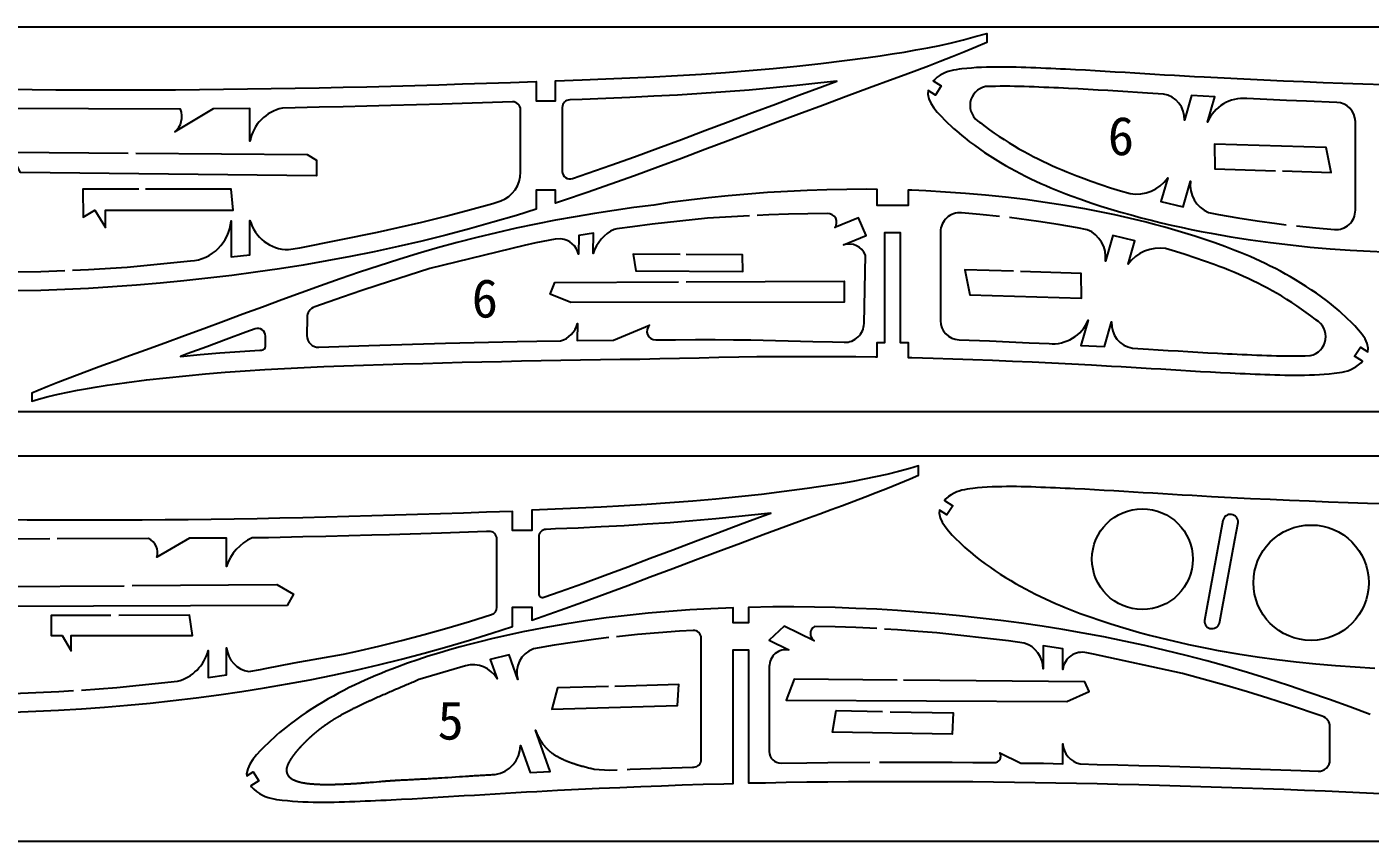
# Model space of a CAD drawing. Header units: millimetres. Extents: x 100 to 1723, y 75 to 1130.
# Drawn here: x 278.3 to 627, y 555.8 to 767.3 of the extents above; entities that cross this region are included whole.
import ezdxf

# ---------------------------------------------------------------- set-up
doc = ezdxf.new("R2010")
doc.units = ezdxf.units.MM
doc.layers.add('2mm轻木', color=3, linetype='Continuous')
doc.styles.add('样式_4', font='txt', dxfattribs={"height": 10})

msp = doc.modelspace()

# ---------------------------------------------------------------- linework, layer by layer
for points in [[(1101.18, 667.29), (101.18, 667.29), (101.18, 767.29), (1101.18, 767.29)], [(1100.7, 555.8), (1100.7, 655.8), (100.7, 655.8), (100.7, 555.8)]]:
    msp.add_lwpolyline(points, close=True)
at = {"layer": '2mm轻木', "lineweight": 25}
for points in [[(273.36, 751.1), (279.59, 751.03), (285.8, 750.97), (292.02, 750.93), (298.23, 750.91), (304.45, 750.91), (310.66, 750.92), (316.87, 750.96), (323.09, 751.01), (329.3, 751.07), (335.51, 751.15), (341.72, 751.24), (347.93, 751.34), (354.14, 751.47), (360.35, 751.6), (366.56, 751.75), (372.77, 751.91), (378.98, 752.08), (385.18, 752.26), (391.39, 752.46), (397.59, 752.66), (403.8, 752.86), (410.48, 753.09), (410.48, 748.09), (415.48, 748.09), (415.48, 753.27), (422.42, 753.52), (428.62, 753.76), (434.82, 754.02), (441.02, 754.32), (447.22, 754.66), (453.42, 755.04), (459.63, 755.47), (465.82, 755.95), (472.02, 756.5), (478.21, 757.11), (484.39, 757.78), (490.56, 758.52), (496.74, 759.34), (499.84, 759.78), (502.94, 760.24), (506.04, 760.74), (509.12, 761.28), (512.2, 761.86), (515.27, 762.49), (518.32, 763.17), (521.42, 763.94), (524.5, 764.76), (527.49, 765.6), (527.49, 763.21), (524.62, 761.99), (521.56, 760.71), (518.48, 759.47), (515.44, 758.27), (512.4, 757.09), (509.34, 755.94), (506.28, 754.8), (503.22, 753.68), (497.08, 751.43), (490.95, 749.17), (484.83, 746.9), (478.72, 744.62), (472.61, 742.32), (466.5, 740.02), (460.39, 737.72), (454.28, 735.42), (448.2, 733.14), (442.11, 730.87), (436.01, 728.63), (429.9, 726.44), (423.77, 724.29), (417.62, 722.21), (415.48, 721.51), (415.48, 724.9), (410.48, 724.9), (410.48, 719.9), (405.37, 718.32), (399.27, 716.52), (393.15, 714.81), (387, 713.19), (380.84, 711.66), (374.65, 710.22), (368.43, 708.87), (362.3, 707.64), (356.16, 706.49), (350, 705.42), (343.82, 704.45), (337.64, 703.55), (331.44, 702.73), (325.23, 701.98), (319.05, 701.31), (312.87, 700.72), (306.68, 700.19), (300.48, 699.74), (294.28, 699.37), (288.08, 699.07), (281.87, 698.85), (275.64, 698.71)], [(630.64, 752.27), (625.13, 752.43), (619.99, 752.6), (614.84, 752.78), (609.7, 752.98), (604.55, 753.19), (599.41, 753.42), (594.27, 753.66), (589.13, 753.92), (583.98, 754.2), (581.41, 754.34), (578.84, 754.48), (576.26, 754.63), (573.69, 754.78), (571.12, 754.93), (568.54, 755.09), (565.97, 755.24), (563.4, 755.4), (560.83, 755.56), (558.25, 755.71), (555.68, 755.87), (553.11, 756.01), (550.53, 756.15), (547.96, 756.28), (546.67, 756.34), (545.39, 756.4), (544.1, 756.46), (542.82, 756.51), (541.53, 756.57), (540.25, 756.62), (538.96, 756.67), (537.67, 756.71), (536.39, 756.76), (535.11, 756.8), (533.82, 756.83), (532.54, 756.85), (531.25, 756.86), (529.97, 756.86), (528.68, 756.84), (527.4, 756.81), (526.11, 756.76), (524.83, 756.69), (523.55, 756.6), (522.28, 756.49), (521.01, 756.36), (520.29, 756.28), (519.58, 756.17), (518.88, 756.05), (518.18, 755.89), (517.49, 755.69), (516.8, 755.44), (515.36, 754.71), (515.36, 754.71), (514.64, 754.21), (513.98, 753.65), (513.6, 753.25), (515.67, 751.95), (514.17, 749.56), (512.24, 750.77)], [(514.19, 749.58), (512.25, 750.8), (512.18, 749.81), (512.44, 748.63), (512.98, 747.46), (513.73, 746.29), (514.64, 745.16), (515.63, 744.07), (516.65, 743.04), (517.4, 742.29), (518.14, 741.59), (518.87, 740.92), (519.6, 740.27), (520.32, 739.64), (521.05, 739.03), (521.79, 738.43), (523.02, 737.47), (524.3, 736.52), (525.6, 735.59), (526.93, 734.68), (528.29, 733.79), (529.66, 732.92), (531.05, 732.08), (532.34, 731.32), (533.64, 730.59), (534.94, 729.88), (536.25, 729.18), (537.57, 728.51), (538.9, 727.86), (540.24, 727.23), (541.53, 726.64), (542.82, 726.07), (544.13, 725.52), (545.43, 724.98), (546.75, 724.45), (548.07, 723.93), (549.39, 723.43), (551.96, 722.5), (554.54, 721.61), (557.13, 720.76), (559.73, 719.95), (562.35, 719.17), (564.98, 718.43), (567.61, 717.72), (570.18, 717.06), (572.76, 716.43), (575.35, 715.82), (577.94, 715.24), (580.54, 714.69), (583.14, 714.17), (585.75, 713.67), (590.88, 712.77), (596.01, 711.97), (601.17, 711.26), (606.33, 710.64), (611.51, 710.11), (616.69, 709.66), (621.88, 709.29), (627.01, 709), (630.64, 708.83)], [(624.51, 684.09), (626.45, 682.87), (626.52, 683.87), (626.25, 685.04), (625.72, 686.22), (624.96, 687.38), (624.06, 688.52), (623.06, 689.61), (622.05, 690.64), (621.29, 691.38), (620.55, 692.09), (619.82, 692.76), (619.1, 693.41), (618.37, 694.04), (617.64, 694.65), (616.9, 695.25), (615.67, 696.21), (614.4, 697.16), (613.09, 698.09), (611.76, 699), (610.4, 699.89), (609.03, 700.76), (607.64, 701.6), (606.35, 702.36), (605.06, 703.09), (603.75, 703.8), (602.44, 704.49), (601.12, 705.17), (599.79, 705.82), (598.45, 706.45), (597.16, 707.04), (595.87, 707.61), (594.57, 708.16), (593.26, 708.7), (591.94, 709.23), (590.62, 709.74), (589.3, 710.25), (586.73, 711.18), (584.15, 712.07), (581.56, 712.92), (578.96, 713.73), (576.34, 714.51), (573.72, 715.25), (571.08, 715.96), (568.51, 716.62), (565.93, 717.25), (563.34, 717.86), (560.75, 718.44), (558.15, 718.99), (555.55, 719.51), (552.94, 720.01), (547.82, 720.91), (542.68, 721.71), (537.53, 722.42), (532.36, 723.04), (527.19, 723.57), (522, 724.02), (516.81, 724.39), (511.68, 724.68), (508.05, 724.84), (507.05, 724.87), (507.05, 720.87), (499.05, 720.87), (499.05, 725.05), (496.27, 725.09), (491.13, 725.05), (485.99, 724.94), (480.86, 724.77), (475.73, 724.53), (470.6, 724.23), (465.49, 723.87), (460.37, 723.44), (455.27, 722.91), (450.17, 722.31), (445.08, 721.65), (441.01, 720.98), (435.89, 720.33), (430.77, 719.61), (425.67, 718.83), (420.58, 717.98), (415.5, 717.06), (410.43, 716.06), (405.29, 714.97), (400.17, 713.81), (395.07, 712.57), (389.99, 711.26), (384.92, 709.87), (379.88, 708.42), (374.85, 706.89), (369.74, 705.26), (364.65, 703.57), (359.58, 701.82), (354.52, 700.03), (349.48, 698.21), (344.44, 696.36), (339.4, 694.5), (334.34, 692.63), (329.29, 690.75), (324.23, 688.88), (319.18, 687.01), (314.12, 685.15), (309.05, 683.3), (303.98, 681.46), (301.44, 680.55), (298.9, 679.64), (296.36, 678.72), (293.83, 677.79), (291.3, 676.85), (288.78, 675.9), (286.27, 674.92), (283.72, 673.9), (281.19, 672.86), (279.56, 672.16), (279.52, 670.06), (281.27, 670.58), (283.82, 671.24), (286.38, 671.86), (288.91, 672.41), (291.44, 672.92), (293.99, 673.38), (296.54, 673.81), (299.1, 674.21), (301.66, 674.58), (304.23, 674.93), (309.33, 675.58), (314.44, 676.16), (319.55, 676.69), (324.66, 677.17), (329.78, 677.59), (334.9, 677.97), (340.03, 678.3), (345.15, 678.58), (350.27, 678.83), (355.39, 679.05), (360.52, 679.25), (365.64, 679.42), (370.77, 679.58), (375.9, 679.73), (381.03, 679.88), (386.15, 680.02), (391.28, 680.16), (396.41, 680.29), (401.53, 680.41), (406.66, 680.53), (411.79, 680.64), (416.92, 680.73), (422.05, 680.82), (427.18, 680.89), (432.31, 680.95), (437.44, 681), (442.62, 681.14), (447.7, 681.2), (452.83, 681.34), (457.96, 681.48), (463.09, 681.6), (467.79, 681.63), (472.92, 681.66), (478.05, 681.69), (483.19, 681.69), (488.33, 681.68), (493.47, 681.65), (498.61, 681.61), (499.05, 681.6), (499.05, 685.35), (501.05, 685.35), (501.05, 713.87), (505.05, 713.87), (505.05, 685.35), (507.05, 685.35), (507.05, 681.43), (508.05, 681.41), (513.56, 681.25), (518.7, 681.08), (523.85, 680.9), (529, 680.7), (534.14, 680.49), (539.28, 680.26), (544.42, 680.02), (549.57, 679.76), (554.71, 679.48), (557.28, 679.34), (559.86, 679.2), (562.43, 679.05), (565, 678.9), (567.57, 678.75), (570.15, 678.59), (572.72, 678.44), (575.29, 678.28), (577.87, 678.12), (580.44, 677.97), (583.01, 677.81), (585.58, 677.67), (588.16, 677.53), (590.73, 677.4), (592.02, 677.34), (593.3, 677.28), (594.59, 677.22), (595.88, 677.16), (597.16, 677.11), (598.45, 677.06), (599.73, 677.01), (601.02, 676.96), (602.3, 676.92), (603.58, 676.88), (604.87, 676.85), (606.15, 676.83), (607.44, 676.82), (608.73, 676.82), (610.01, 676.84), (611.29, 676.87), (612.58, 676.92), (613.86, 676.99), (615.14, 677.08), (616.42, 677.19), (617.69, 677.32), (618.4, 677.4), (619.11, 677.51), (619.81, 677.63), (620.51, 677.79), (621.21, 677.99), (621.89, 678.24), (623.33, 678.97), (623.33, 678.97), (624.05, 679.47), (624.72, 680.03), (625.1, 680.42), (623.02, 681.73), (624.52, 684.12), (626.45, 682.9)], [(275.64, 703.64), (281.87, 703.78), (288.08, 704)], [(274.59, 589.3), (280.55, 589.52), (286.51, 589.8), (292.46, 590.16), (298.41, 590.59), (304.35, 591.09), (310.29, 591.66), (316.22, 592.31), (322.18, 593.02), (328.13, 593.81), (334.07, 594.67), (339.99, 595.61), (345.91, 596.63), (351.81, 597.73), (357.69, 598.92), (363.65, 600.22), (369.6, 601.6), (375.52, 603.07), (381.42, 604.63), (387.29, 606.27), (393.15, 607.99), (398.98, 609.8), (404.34, 611.54), (404.34, 616.54), (409.34, 616.54), (409.34, 613.22), (416.69, 615.78), (422.56, 617.89), (428.41, 620.04), (434.26, 622.21), (440.1, 624.41), (445.96, 626.62), (451.83, 628.83), (457.69, 631.03), (463.56, 633.23), (469.43, 635.43), (475.3, 637.61), (481.19, 639.78), (484.13, 640.85), (487.08, 641.93), (490.02, 643.01), (492.96, 644.11), (495.89, 645.21), (498.81, 646.34), (501.73, 647.49), (504.68, 648.69), (507.62, 649.91), (509.77, 650.84), (509.77, 653.24), (507.51, 652.57), (504.55, 651.78), (501.57, 651.05), (498.64, 650.39), (495.7, 649.78), (492.74, 649.23), (489.78, 648.71), (486.81, 648.24), (483.83, 647.79), (480.85, 647.37), (474.93, 646.58), (469, 645.87), (463.07, 645.22), (457.13, 644.64), (451.18, 644.12), (445.23, 643.65), (439.27, 643.24), (433.33, 642.87), (427.37, 642.55), (421.42, 642.27), (415.47, 642.01), (409.34, 641.77), (409.34, 636.44), (404.34, 636.44), (404.34, 641.44), (397.6, 641.2), (391.64, 641), (385.68, 640.8), (379.72, 640.61), (373.77, 640.43), (367.81, 640.25), (361.85, 640.08), (355.89, 639.93), (349.93, 639.79), (343.97, 639.66), (338.01, 639.54), (332.05, 639.44), (326.09, 639.35), (320.13, 639.28), (314.16, 639.22), (308.2, 639.17), (302.23, 639.14), (296.27, 639.12), (290.3, 639.12), (284.34, 639.14), (278.37, 639.18), (272.4, 639.23)], [(631.44, 643.38), (626.38, 643.52), (621.32, 643.68), (616.25, 643.86), (611.19, 644.06), (606.12, 644.27), (601.06, 644.49), (595.99, 644.73), (590.93, 644.99), (585.86, 645.26), (583.33, 645.4), (580.79, 645.54), (578.26, 645.68), (575.72, 645.83), (573.19, 645.98), (570.66, 646.14), (568.12, 646.29), (565.59, 646.44), (563.05, 646.6), (560.52, 646.75), (557.99, 646.9), (555.45, 647.04), (552.92, 647.18), (550.38, 647.31), (549.12, 647.37), (547.85, 647.43), (546.58, 647.49), (545.32, 647.54), (544.05, 647.59), (542.78, 647.64), (541.52, 647.69), (540.25, 647.74), (538.99, 647.78), (537.73, 647.82), (536.46, 647.85), (535.2, 647.87), (533.93, 647.88), (532.66, 647.88), (531.4, 647.86), (530.13, 647.83), (528.87, 647.78), (527.6, 647.71), (526.34, 647.63), (525.09, 647.52), (523.84, 647.39), (523.14, 647.3), (522.44, 647.2), (521.74, 647.08), (521.05, 646.92), (520.37, 646.73), (519.69, 646.48), (519.02, 646.18), (518.28, 645.76), (517.57, 645.27), (516.91, 644.72), (516.49, 644.28), (518.67, 642.9), (517.17, 640.52), (515.2, 641.76), (515.14, 640.94), (515.4, 639.78), (515.93, 638.62), (516.67, 637.48), (517.56, 636.36), (518.54, 635.28), (519.54, 634.27), (520.29, 633.54), (521.02, 632.84), (521.74, 632.18), (522.45, 631.54), (523.16, 630.92), (523.88, 630.32), (524.61, 629.73), (525.82, 628.78), (527.08, 627.85), (528.36, 626.93), (529.67, 626.03), (531.01, 625.16), (532.36, 624.3), (533.73, 623.47), (535, 622.73), (536.28, 622.01), (537.56, 621.3), (538.85, 620.62), (540.15, 619.96), (541.46, 619.32), (542.78, 618.7), (544.05, 618.12), (545.32, 617.56), (546.61, 617.01), (547.89, 616.48), (549.19, 615.96), (550.49, 615.45), (551.79, 614.96), (554.32, 614.04), (556.86, 613.16), (559.41, 612.33), (561.98, 611.53), (564.55, 610.76), (567.14, 610.03), (569.74, 609.33), (572.27, 608.68), (574.81, 608.06), (577.36, 607.46), (579.91, 606.89), (582.47, 606.35), (585.03, 605.83), (587.61, 605.34), (592.65, 604.46), (597.71, 603.67), (602.79, 602.97), (607.87, 602.36), (612.97, 601.84), (618.07, 601.39), (623.18, 601.03), (628.24, 600.74)], [(627.06, 588.7), (621.77, 590.64), (616.47, 592.55), (611.16, 594.41), (605.83, 596.21), (600.47, 597.95), (595.21, 599.58), (589.93, 601.14), (584.62, 602.62), (579.29, 604.02), (573.95, 605.35), (568.58, 606.6), (563.2, 607.77), (557.88, 608.84), (552.56, 609.84), (547.22, 610.76), (541.87, 611.61), (536.51, 612.39), (531.13, 613.1), (525.75, 613.74), (520.39, 614.32), (515.03, 614.84), (509.67, 615.29), (504.3, 615.68), (498.92, 616.01), (493.54, 616.26), (488.16, 616.46), (482.77, 616.58), (477.38, 616.64), (471.98, 616.62), (465.61, 616.52), (465.61, 612.52), (461.61, 612.52), (461.61, 616.4), (455.82, 616.15), (450.43, 615.84), (444.98, 615.45), (439.54, 614.98), (434.11, 614.42), (428.69, 613.77), (423.29, 613.02), (417.9, 612.18), (412.52, 611.24), (409.78, 610.72), (407.05, 610.17), (404.32, 609.59), (401.6, 608.98), (398.89, 608.35), (396.18, 607.68), (393.48, 606.99), (390.72, 606.25), (387.96, 605.47), (385.22, 604.65), (382.49, 603.8), (379.76, 602.91), (377.06, 601.98), (374.37, 601), (372.98, 600.47), (371.59, 599.93), (370.21, 599.38), (368.84, 598.81), (367.47, 598.23), (366.11, 597.63), (364.77, 597.01), (363.36, 596.35), (361.96, 595.66), (360.58, 594.96), (359.2, 594.24), (357.83, 593.49), (356.47, 592.72), (355.12, 591.93), (353.66, 591.04), (352.22, 590.13), (350.8, 589.2), (349.4, 588.24), (348.03, 587.26), (346.69, 586.27), (345.4, 585.26), (344.62, 584.63), (343.86, 583.99), (343.1, 583.33), (342.34, 582.65), (341.57, 581.94), (340.8, 581.2), (340, 580.43), (338.94, 579.34), (337.89, 578.2), (336.94, 577.01), (336.15, 575.79), (335.59, 574.55), (335.31, 573.32), (335.35, 572.77), (337.01, 573.81), (338.51, 571.43), (336.44, 570.12), (336.58, 569.94), (337.2, 569.29), (337.9, 568.7), (338.66, 568.18), (339.45, 567.74), (340.16, 567.41), (340.89, 567.15), (341.61, 566.94), (342.35, 566.77), (343.09, 566.64), (343.83, 566.53), (344.58, 566.44), (345.91, 566.31), (347.25, 566.19), (348.59, 566.1), (349.94, 566.03), (351.28, 565.97), (352.63, 565.94), (353.98, 565.92), (355.33, 565.92), (356.68, 565.93), (358.03, 565.95), (359.38, 565.99), (360.72, 566.03), (362.07, 566.07), (363.42, 566.12), (364.77, 566.17), (366.12, 566.23), (367.46, 566.28), (368.81, 566.34), (370.16, 566.4), (371.51, 566.46), (372.86, 566.53), (375.56, 566.66), (378.26, 566.81), (380.96, 566.96), (383.66, 567.12), (386.36, 567.29), (391.76, 567.62), (394.46, 567.78), (397.16, 567.94), (399.86, 568.1), (402.56, 568.26), (405.26, 568.42), (407.96, 568.57), (410.66, 568.72), (416.06, 569), (421.46, 569.27), (426.85, 569.53), (432.25, 569.77), (437.64, 570), (443.04, 570.2), (448.44, 570.39), (453.84, 570.57), (459.23, 570.72), (461.61, 570.78), (461.61, 605.52), (465.61, 605.52), (465.61, 570.9), (470.01, 570.98), (475.4, 571.08), (480.79, 571.17), (486.19, 571.23), (491.58, 571.28), (496.96, 571.32), (502.35, 571.33), (507.73, 571.33), (513.12, 571.32), (518.51, 571.29), (523.9, 571.25), (529.28, 571.2), (534.66, 571.13), (540.05, 571.05), (545.43, 570.95), (550.81, 570.85), (556.19, 570.73), (561.57, 570.61), (566.96, 570.47), (572.34, 570.32), (577.71, 570.16), (583.09, 569.99), (588.47, 569.82), (593.85, 569.64), (599.23, 569.46), (604.61, 569.27), (609.99, 569.07), (615.37, 568.86), (620.74, 568.63), (626.12, 568.37), (631.49, 568.08)]]:
    msp.add_lwpolyline(points, dxfattribs=at)
for points in [[(419.93, 727.88), (429.9, 731.36), (436.01, 733.56), (442.11, 735.8), (448.2, 738.07), (454.28, 740.35), (460.39, 742.65), (466.5, 744.95), (472.61, 747.25), (478.72, 749.55), (484.83, 751.83), (488.54, 753.21), (484.39, 752.71), (478.21, 752.04), (472.02, 751.43), (465.82, 750.88), (459.63, 750.4), (453.42, 749.97), (447.22, 749.59), (441.02, 749.25), (434.82, 748.95), (428.62, 748.69), (422.42, 748.44), (419.2, 748.33, 0.403596), (417.27, 746.33), (417.27, 729.76, 0.516658)], [(340.2, 684.33), (340.22, 686.97, 0.524081), (337.52, 688.86), (335.08, 687.96), (330.03, 686.08), (324.97, 684.21), (319.91, 682.34), (318.16, 681.7), (323.22, 682.16), (328.39, 682.59), (333.56, 682.97), (338.72, 683.3), (338.73, 683.3), (339.26, 683.33, 0.39635)], [(411.15, 634.77), (411.15, 620.1, 0.516699), (412.49, 619.16), (416.71, 620.64), (422.58, 622.75), (428.43, 624.9), (434.28, 627.07), (440.12, 629.26), (445.98, 631.47), (451.85, 633.68), (457.71, 635.89), (463.58, 638.09), (469.45, 640.29), (471.41, 641.02), (463.08, 640.08), (457.14, 639.5), (451.2, 638.98), (445.25, 638.51), (439.29, 638.1), (433.34, 637.73), (427.39, 637.41), (421.44, 637.12), (415.49, 636.87), (413.08, 636.77, 0.402806)]]:
    msp.add_lwpolyline(points, format="xyb", close=True, dxfattribs=at)
for points in [[(607.88, 715.61), (612.98, 715.09), (617.77, 714.67, 0.439829), (623.2, 719.65), (623.2, 742.68, 0.403003), (618.39, 747.68), (610.5, 747.98), (605.34, 748.19), (600.18, 748.42), (595.02, 748.67, 0.327206), (584.84, 742.54), (586.73, 749.11), (580.64, 749.44), (578.8, 743.04, 0.384204), (573.35, 749.85), (569.24, 750.1), (566.67, 750.25), (564.09, 750.41), (561.53, 750.57), (558.96, 750.72), (556.39, 750.87), (553.83, 751.02), (551.27, 751.16), (548.71, 751.29), (547.44, 751.35), (546.16, 751.41), (544.88, 751.46), (543.61, 751.52), (542.33, 751.57), (541.05, 751.62), (539.77, 751.67), (538.5, 751.72), (537.23, 751.76), (535.97, 751.8), (534.72, 751.83), (533.47, 751.85), (532.24, 751.86), (531, 751.86), (529.78, 751.84), (528.56, 751.81), (527.35, 751.77), (527.17, 751.76, 0.69568), (525.72, 742.49), (525.9, 742.34), (527.06, 741.44), (528.24, 740.56), (529.46, 739.69), (530.72, 738.83), (532, 737.99), (533.3, 737.17), (534.61, 736.37), (535.83, 735.65), (537.06, 734.96), (538.3, 734.28), (539.55, 733.63), (540.81, 732.99), (542.07, 732.37), (543.35, 731.76), (544.58, 731.2), (545.81, 730.66), (547.06, 730.13), (548.32, 729.61), (549.58, 729.1), (550.86, 728.6), (552.13, 728.12), (554.63, 727.21), (557.13, 726.35), (559.65, 725.52), (562.19, 724.73), (564.74, 723.97, 0.286862), (574.48, 728.05), (572.72, 721.94), (578.49, 720.58), (580.41, 727.21, 0.339812), (585.1, 719.07), (587.65, 718.59), (592.69, 717.7), (597.74, 716.92), (602.8, 716.22), (605.28, 715.88)], [(290.11, 704.1), (294.28, 704.3), (304.26, 704.9), (320.73, 706.48, 0.372568), (331.29, 716.93), (331.29, 707.56), (336.19, 708.06), (336.19, 717.03, 0.335672), (346.15, 709.44), (349.14, 709.91), (369.28, 713.98), (374.65, 715.15), (380.84, 716.59), (387, 718.12), (393.15, 719.74), (399.27, 721.45), (401.35, 722.06, 0.308401), (406.43, 729.51), (406.43, 745.8, 0.423628), (404.36, 747.8), (386.12, 747.21), (372.77, 746.84), (366.56, 746.68), (360.35, 746.53), (354.14, 746.39), (347.93, 746.27), (344.59, 746.2, 0.299685), (336.19, 737.63), (336.19, 746.1), (326.61, 746), (316.7, 740.01, 0.316577), (318.14, 745.88), (270.25, 746.08)], [(465.85, 718.24), (455.02, 717.6), (440.61, 716.03), (435.55, 715.39), (431.45, 714.81), (430.78, 714.7, 0.208572), (425.3, 708.45), (425.35, 713.74), (421.55, 713.12), (421.48, 708.25, 0.32832), (416.93, 712.21), (415.42, 712.16), (410.43, 711.18), (407.41, 710.54), (382.92, 704.5), (369.17, 700.15), (365.25, 698.84), (360.23, 697.11), (353.01, 694.56, 0.316372), (351.01, 691.75), (350.99, 687.1, 0.425669), (354.09, 684.08), (364.48, 684.43), (367.05, 684.51), (386.97, 685.13), (405.55, 685.55), (410.69, 685.65), (416.83, 685.73, 0.269175), (421.19, 690.23), (421.13, 685.83), (430.59, 685.95), (439.95, 689.83, 0.689068), (441.54, 686.01), (446.68, 686.04), (451.83, 686.05), (456.98, 686.05), (461.74, 686.03), (466.2, 685.96), (482.32, 685.61), (487.48, 685.47), (490.49, 685.37, 0.41692), (495.65, 690.26), (496.02, 708.01, 0.377299), (490.34, 710.7), (496.16, 713.11), (494.21, 717.71), (488.04, 715.16, 0.653714), (486.13, 718.77), (481.06, 718.73), (475.99, 718.63), (470.92, 718.47), (467.89, 718.33)], [(530.81, 718.07), (525.71, 718.59), (520.92, 719.01, 0.439829), (515.49, 714.02), (515.49, 691, 0.403003), (520.3, 686), (528.2, 685.7), (533.35, 685.48), (538.51, 685.25), (543.67, 685.01, 0.327206), (553.86, 691.14), (551.96, 684.57), (558.05, 684.24), (559.89, 690.64, 0.384204), (565.35, 683.83), (569.45, 683.58), (572.03, 683.43), (574.6, 683.27), (577.17, 683.11), (579.74, 682.96), (582.3, 682.8), (584.86, 682.66), (587.42, 682.52), (589.98, 682.39), (591.25, 682.33), (592.53, 682.27), (593.81, 682.21), (595.09, 682.16), (596.36, 682.11), (597.64, 682.06), (598.92, 682.01), (600.2, 681.96), (601.46, 681.92), (602.72, 681.88), (603.97, 681.85), (605.22, 681.83), (606.46, 681.82), (607.69, 681.82), (608.91, 681.83), (610.13, 681.87), (611.35, 681.91), (611.53, 681.92, 0.69568), (612.97, 691.19), (612.79, 691.34), (611.64, 692.24), (610.45, 693.12), (609.23, 693.99), (607.98, 694.85), (606.7, 695.69), (605.4, 696.51), (604.08, 697.31), (602.86, 698.02), (601.63, 698.72), (600.39, 699.4), (599.14, 700.05), (597.89, 700.69), (596.62, 701.31), (595.34, 701.91), (594.12, 702.47), (592.88, 703.02), (591.63, 703.55), (590.37, 704.07), (589.11, 704.58), (587.83, 705.08), (586.56, 705.56), (584.06, 706.47), (581.56, 707.33), (579.04, 708.16), (576.5, 708.95), (573.95, 709.7, 0.286862), (564.21, 705.63), (565.97, 711.74), (560.2, 713.1), (558.29, 706.47, 0.339812), (553.59, 714.6), (551.04, 715.09), (546, 715.97), (540.95, 716.76), (535.89, 717.46), (533.41, 717.8)], [(292.48, 595.02), (301.59, 595.68), (317.35, 597.32, 0.270476), (325.37, 605.34), (325.37, 598.33), (330.1, 598.98), (330.1, 606.03, 0.341833), (335.93, 599.83), (338.95, 600.34), (340.13, 600.62), (347.64, 602.11), (360.49, 604.38), (363.67, 605.07), (369.62, 606.46), (375.54, 607.93), (381.44, 609.48), (387.31, 611.12), (393.17, 612.85), (398.9, 614.63, 0.328711), (400.31, 616.54), (400.31, 634.23, 0.424427), (398.24, 636.23), (397.62, 636.21), (385.93, 635.81), (372.4, 635.39), (367.83, 635.26), (361.87, 635.09), (355.91, 634.94), (349.95, 634.8), (343.99, 634.67), (341.01, 634.61), (336.73, 634.54, 0.211274), (330.1, 627.15), (330.1, 634.49), (320.45, 634.46), (312.03, 629.55, 0.372719), (309.82, 634.42), (286.16, 634.33)], [(284.2, 634.32), (270.34, 634.27), (266.45, 634.32), (260.48, 634.41), (260.29, 634.42, 0.364153), (257.81, 631.46), (257.81, 604.46, 0.609544), (263.17, 601.05), (257.81, 597.92), (260.33, 593.98), (266.08, 597.3, 0.546484), (268.64, 594.02), (274.61, 594.16), (280.57, 594.37), (286.53, 594.66), (290.39, 594.89)], [(434.15, 574.44), (434.9, 574.47), (440.3, 574.68), (445.7, 574.87), (451.1, 575.04), (451.42, 575.05, 0.405819), (453.37, 577.05), (453.37, 608.52, 0.431056), (451.25, 610.52), (447.69, 610.32), (442.24, 609.93), (436.8, 609.45), (431.37, 608.89)], [(498.92, 611.01), (493.54, 611.26), (488.16, 611.46), (482.77, 611.58, 0.557565), (482.7, 607.83), (474.9, 611.63), (471.03, 607.96), (476.14, 605.46, 0.464261), (471.03, 601.15), (471.03, 579.06, 0.418829), (474.08, 576.06), (480.79, 576.17), (486.19, 576.23), (497.14, 576.29)], [(499.66, 576.3), (504.91, 576.33), (507.73, 576.33), (513.12, 576.32), (518.51, 576.29), (523.9, 576.25), (526.59, 576.22), (529.43, 576.19, 0.600081), (530.9, 578.76), (536.36, 576.09), (542.23, 576.01), (547.23, 575.85), (547.23, 581.11, 0.333099), (551.73, 575.85), (556.19, 575.73), (561.57, 575.61), (566.96, 575.47), (572.34, 575.32), (582.91, 575), (609.06, 574.11), (613.51, 573.95, 0.424912), (616.61, 576.94), (616.61, 585.41, 0.321574), (614.58, 588.25), (605.83, 591.21), (600.47, 592.95), (595.21, 594.58), (589.93, 596.14), (578.35, 599.37), (555.22, 604.34), (553.48, 604.68, 0.458923), (547.23, 600.36), (547.23, 605.71), (542.15, 606.5), (542.15, 603.72), (542.16, 600.53, 0.32516), (537.25, 607.24), (533.17, 607.83), (514.55, 609.88), (509.67, 610.29), (504.3, 610.68), (500.92, 610.89)], [(429.36, 608.65), (425.95, 608.25), (420.55, 607.5), (415.16, 606.66), (409.78, 605.72, 0.39692), (405.71, 597.74), (403.45, 604.16), (398.58, 602.96), (400.35, 597.95, 0.341504), (392.19, 601.37), (380.39, 597.9), (380.03, 597.75), (379.68, 597.59), (379.32, 597.44), (378.97, 597.28), (378.61, 597.13), (378.26, 596.97), (377.91, 596.82), (377.55, 596.67), (377.2, 596.51), (376.84, 596.36), (376.49, 596.21), (376.13, 596.06), (375.42, 595.75), (374.71, 595.45), (374, 595.14), (373.29, 594.84), (372.94, 594.69), (372.58, 594.54), (372.23, 594.38), (371.87, 594.23), (371.52, 594.08), (371.16, 593.92), (370.81, 593.77), (370.45, 593.61), (370.1, 593.46), (369.75, 593.3), (369.39, 593.15), (369.04, 592.99), (368.86, 592.91), (368.69, 592.84), (368.51, 592.76), (368.33, 592.68), (368.16, 592.6), (367.98, 592.52), (367.8, 592.44), (367.63, 592.36), (367.45, 592.28), (367.28, 592.2), (367.1, 592.12), (366.92, 592.04), (366.75, 591.96), (366.57, 591.88), (366.4, 591.8), (366.22, 591.72), (366.05, 591.63), (365.87, 591.55), (365.69, 591.47), (365.52, 591.39), (365.34, 591.31), (365.17, 591.22), (364.99, 591.14), (364.82, 591.06), (364.64, 590.97), (364.47, 590.89), (364.29, 590.8), (364.12, 590.72), (363.94, 590.63), (363.77, 590.55), (363.6, 590.46), (363.42, 590.38), (363.25, 590.29), (363.07, 590.21), (362.9, 590.12), (362.73, 590.03), (362.55, 589.94), (362.38, 589.86), (362.21, 589.77), (362.04, 589.68), (361.86, 589.59), (361.69, 589.5), (361.52, 589.41), (361.35, 589.32), (361.18, 589.23), (361.01, 589.13), (360.83, 589.04), (360.66, 588.95), (360.49, 588.86), (360.32, 588.76), (360.16, 588.67), (359.99, 588.58), (359.82, 588.48), (359.65, 588.38), (359.48, 588.29), (359.4, 588.24), (359.31, 588.19), (359.23, 588.14), (359.15, 588.09), (359.06, 588.05), (358.98, 588), (358.89, 587.95), (358.81, 587.9), (358.73, 587.85), (358.65, 587.8), (358.56, 587.75), (358.48, 587.7), (358.4, 587.65), (358.31, 587.6), (358.23, 587.55), (358.15, 587.5), (358.07, 587.45), (357.98, 587.4), (357.9, 587.35), (357.82, 587.3), (357.74, 587.24), (357.66, 587.19), (357.57, 587.14), (357.49, 587.09), (357.41, 587.04), (357.33, 586.99), (357.25, 586.93), (357.17, 586.88), (357.09, 586.83), (357.01, 586.78), (356.92, 586.72), (356.84, 586.67), (356.76, 586.62), (356.68, 586.56), (356.6, 586.51), (356.52, 586.46), (356.44, 586.4), (356.36, 586.35), (356.28, 586.29), (356.2, 586.24), (356.12, 586.18), (356.04, 586.13), (355.96, 586.07), (355.89, 586.02), (355.81, 585.96), (355.73, 585.91), (355.65, 585.85), (355.57, 585.8), (355.49, 585.74), (355.41, 585.68), (355.33, 585.63), (355.26, 585.57), (355.18, 585.51), (355.1, 585.46), (355.02, 585.4), (354.95, 585.34), (354.87, 585.28), (354.79, 585.23), (354.71, 585.17), (354.64, 585.11), (354.56, 585.05), (354.48, 584.99), (354.41, 584.93), (354.33, 584.88), (354.25, 584.82), (354.18, 584.76), (354.1, 584.7), (354.03, 584.64), (353.95, 584.58), (353.88, 584.52), (353.8, 584.46), (353.73, 584.4), (353.65, 584.34), (353.58, 584.27), (353.5, 584.21), (353.43, 584.15), (353.35, 584.09), (353.28, 584.03), (353.2, 583.97), (353.13, 583.91), (353.06, 583.84), (352.98, 583.78), (352.91, 583.72), (352.83, 583.66), (352.76, 583.59), (352.69, 583.53), (352.61, 583.47), (352.54, 583.4), (352.47, 583.34), (352.4, 583.28), (352.32, 583.21), (352.25, 583.15), (352.18, 583.08), (352.11, 583.02), (352.04, 582.95), (351.96, 582.89), (351.89, 582.82), (351.82, 582.76), (351.75, 582.69), (351.68, 582.63), (351.61, 582.56), (351.54, 582.5), (351.46, 582.43), (351.39, 582.36), (351.32, 582.3), (351.25, 582.23), (351.18, 582.16), (351.11, 582.1), (351.04, 582.03), (350.97, 581.96), (350.9, 581.9), (350.83, 581.83), (350.76, 581.76), (350.69, 581.69), (350.62, 581.63), (350.55, 581.56), (350.48, 581.49), (350.42, 581.42), (350.35, 581.35), (350.28, 581.28), (350.21, 581.22), (350.14, 581.15), (350.07, 581.08), (350.01, 581.01), (349.94, 580.94), (349.87, 580.87), (349.8, 580.8), (349.74, 580.73), (349.67, 580.66), (349.6, 580.59), (349.53, 580.52), (349.47, 580.45), (349.4, 580.38), (349.34, 580.31), (349.27, 580.24), (349.2, 580.16), (349.14, 580.09), (349.07, 580.02), (349.01, 579.95), (348.94, 579.88), (348.88, 579.81), (348.82, 579.73), (348.75, 579.66), (348.69, 579.59), (348.62, 579.51), (348.56, 579.44), (348.5, 579.37), (348.44, 579.29), (348.37, 579.22), (348.31, 579.15), (348.25, 579.07), (348.19, 579), (348.13, 578.92), (348.07, 578.85), (348.01, 578.77), (347.95, 578.7), (347.89, 578.62), (347.83, 578.55), (347.77, 578.47), (347.71, 578.4), (347.65, 578.32), (347.59, 578.24), (347.54, 578.17), (347.48, 578.09), (347.42, 578.01), (347.36, 577.93), (347.31, 577.86), (347.25, 577.78), (347.2, 577.7), (347.14, 577.62), (347.09, 577.54), (347.03, 577.46), (346.98, 577.38), (346.93, 577.3), (346.87, 577.22), (346.82, 577.14), (346.8, 577.1), (346.77, 577.06), (346.74, 577.02), (346.72, 576.98), (346.69, 576.94), (346.67, 576.9), (346.64, 576.85), (346.62, 576.81), (346.59, 576.77), (346.57, 576.73), (346.54, 576.69), (346.52, 576.64), (346.49, 576.6), (346.47, 576.56), (346.45, 576.52), (346.42, 576.47), (346.4, 576.43), (346.37, 576.39), (346.35, 576.35), (346.33, 576.3), (346.3, 576.26), (346.28, 576.22), (346.26, 576.17), (346.23, 576.13), (346.21, 576.08), (346.19, 576.04), (346.17, 576), (346.14, 575.95), (346.12, 575.91), (346.1, 575.86), (346.08, 575.82), (346.06, 575.77), (346.04, 575.73), (346.02, 575.68), (346, 575.63), (345.98, 575.59), (345.96, 575.54), (345.94, 575.5), (345.92, 575.45), (345.9, 575.41), (345.89, 575.36), (345.87, 575.31), (345.85, 575.27), (345.84, 575.22), (345.82, 575.17), (345.81, 575.13), (345.79, 575.08), (345.78, 575.03), (345.77, 574.99), (345.76, 574.96), (345.76, 574.94), (345.75, 574.92), (345.74, 574.89), (345.74, 574.87), (345.73, 574.84), (345.73, 574.82), (345.72, 574.8), (345.72, 574.77), (345.72, 574.75), (345.71, 574.73), (345.71, 574.7), (345.7, 574.68), (345.7, 574.65), (345.7, 574.63), (345.69, 574.61), (345.69, 574.58), (345.69, 574.56), (345.68, 574.54), (345.68, 574.51), (345.68, 574.49), (345.68, 574.46), (345.67, 574.44), (345.67, 574.42), (345.67, 574.39), (345.67, 574.37), (345.67, 574.34), (345.67, 574.32), (345.67, 574.3), (345.67, 574.27), (345.67, 574.25), (345.67, 574.22), (345.67, 574.2), (345.67, 574.18), (345.67, 574.15), (345.67, 574.13), (345.67, 574.1), (345.67, 574.08), (345.68, 574.05), (345.68, 574.03), (345.68, 574.01), (345.68, 573.98), (345.69, 573.96), (345.69, 573.93), (345.69, 573.91), (345.7, 573.89), (345.7, 573.86), (345.7, 573.84), (345.71, 573.81), (345.71, 573.79), (345.72, 573.77), (345.72, 573.74), (345.73, 573.72), (345.73, 573.69), (345.74, 573.67), (345.75, 573.65), (345.75, 573.62), (345.76, 573.6), (345.76, 573.57), (345.77, 573.55), (345.78, 573.53), (345.79, 573.5), (345.79, 573.48), (345.8, 573.46), (345.81, 573.43), (345.82, 573.41), (345.83, 573.39), (345.83, 573.36), (345.84, 573.34), (345.85, 573.32), (345.86, 573.29), (345.87, 573.27), (345.88, 573.25), (345.89, 573.23), (345.9, 573.2), (345.91, 573.18), (345.92, 573.16), (345.93, 573.14), (345.94, 573.11), (345.95, 573.09), (345.97, 573.07), (345.98, 573.05), (345.99, 573.03), (346, 573), (346.01, 572.98), (346.02, 572.96), (346.04, 572.94), (346.05, 572.92), (346.06, 572.9), (346.08, 572.88), (346.09, 572.86), (346.1, 572.84), (346.12, 572.81), (346.13, 572.79), (346.14, 572.77), (346.16, 572.75), (346.17, 572.73), (346.19, 572.71), (346.2, 572.69), (346.21, 572.67), (346.23, 572.66), (346.24, 572.64), (346.26, 572.62), (346.28, 572.6), (346.29, 572.58), (346.31, 572.56), (346.32, 572.54), (346.34, 572.52), (346.36, 572.51), (346.37, 572.49), (346.39, 572.47), (346.4, 572.45), (346.42, 572.44), (346.44, 572.42), (346.46, 572.4), (346.47, 572.38), (346.49, 572.37), (346.51, 572.35), (346.53, 572.34), (346.54, 572.32), (346.56, 572.3), (346.58, 572.29), (346.6, 572.27), (346.62, 572.26), (346.64, 572.24), (346.65, 572.22), (346.67, 572.21), (346.69, 572.19), (346.71, 572.18), (346.73, 572.17), (346.75, 572.15), (346.77, 572.14), (346.79, 572.12), (346.81, 572.11), (346.83, 572.09), (346.85, 572.08), (346.87, 572.07), (346.89, 572.05), (346.91, 572.04), (346.93, 572.03), (346.97, 572), (347.01, 571.97), (347.05, 571.95), (347.09, 571.92), (347.14, 571.9), (347.18, 571.87), (347.22, 571.85), (347.26, 571.83), (347.31, 571.81), (347.35, 571.78), (347.4, 571.76), (347.44, 571.74), (347.48, 571.72), (347.53, 571.7), (347.57, 571.68), (347.62, 571.66), (347.66, 571.64), (347.71, 571.62), (347.76, 571.6), (347.8, 571.58), (347.85, 571.56), (347.89, 571.55), (347.94, 571.53), (347.99, 571.51), (348.03, 571.49), (348.08, 571.48), (348.12, 571.46), (348.17, 571.44), (348.22, 571.43), (348.26, 571.41), (348.31, 571.39), (348.36, 571.38), (348.4, 571.36), (348.45, 571.35), (348.5, 571.33), (348.54, 571.32), (348.59, 571.3), (348.64, 571.29), (348.68, 571.28), (348.73, 571.26), (348.78, 571.25), (348.82, 571.24), (348.87, 571.22), (348.92, 571.21), (348.96, 571.2), (349.01, 571.18), (349.06, 571.17), (349.11, 571.16), (349.15, 571.15), (349.2, 571.14), (349.25, 571.12), (349.29, 571.11), (349.34, 571.1), (349.39, 571.09), (349.43, 571.08), (349.48, 571.07), (349.53, 571.06), (349.58, 571.05), (349.62, 571.04), (349.67, 571.03), (349.72, 571.02), (349.77, 571.01), (349.81, 571), (349.91, 570.98), (350, 570.96), (350.1, 570.94), (350.19, 570.93), (350.29, 570.91), (350.38, 570.9), (350.48, 570.88), (350.57, 570.87), (350.67, 570.85), (350.77, 570.84), (350.86, 570.82), (350.96, 570.81), (351.05, 570.8), (351.15, 570.79), (351.24, 570.78), (351.34, 570.77), (351.44, 570.75), (351.53, 570.74), (351.63, 570.73), (351.72, 570.72), (351.82, 570.72), (351.92, 570.71), (352.01, 570.7), (352.11, 570.69), (352.2, 570.68), (352.3, 570.67), (352.4, 570.67), (352.49, 570.66), (352.59, 570.65), (352.69, 570.64), (352.78, 570.64), (352.88, 570.63), (352.98, 570.62), (353.07, 570.62), (353.17, 570.61), (353.26, 570.61), (353.36, 570.6), (353.46, 570.6), (353.55, 570.59), (353.65, 570.59), (353.75, 570.58), (353.84, 570.58), (353.94, 570.57), (354.04, 570.57), (354.13, 570.56), (354.23, 570.56), (354.33, 570.56), (354.42, 570.55), (354.52, 570.55), (354.62, 570.55), (354.71, 570.55), (354.81, 570.54), (354.91, 570.54), (355, 570.54), (355.1, 570.54), (355.2, 570.54), (355.29, 570.53), (355.49, 570.53), (355.68, 570.53), (355.87, 570.53), (356.07, 570.53), (356.26, 570.53), (356.45, 570.53), (356.65, 570.53), (356.84, 570.53), (357.03, 570.53), (357.23, 570.53), (357.42, 570.54), (357.61, 570.54), (357.81, 570.54), (358, 570.55), (358.2, 570.55), (358.39, 570.56), (358.58, 570.56), (358.78, 570.57), (358.97, 570.57), (359.16, 570.58), (359.36, 570.58), (359.55, 570.59), (359.74, 570.6), (359.94, 570.61), (360.13, 570.61), (360.32, 570.62), (360.51, 570.63), (360.71, 570.64), (360.9, 570.65), (361.09, 570.66), (361.29, 570.67), (361.48, 570.68), (361.67, 570.69), (361.87, 570.7), (362.06, 570.71), (362.25, 570.72), (362.45, 570.73), (362.64, 570.74), (362.83, 570.75), (363.02, 570.76), (363.22, 570.77), (363.41, 570.79), (363.6, 570.8), (363.8, 570.81), (363.99, 570.82), (364.18, 570.84), (364.37, 570.85), (364.57, 570.86), (364.76, 570.88), (364.95, 570.89), (365.15, 570.91), (365.34, 570.92), (365.53, 570.93), (365.72, 570.95), (365.92, 570.96), (366.3, 570.99), (366.69, 571.02), (367.07, 571.05), (367.46, 571.09), (367.84, 571.12), (368.23, 571.15), (369, 571.22), (369.77, 571.28), (370.15, 571.31), (370.54, 571.35), (370.92, 571.38), (371.12, 571.39), (371.31, 571.41), (371.5, 571.42), (371.69, 571.44), (371.89, 571.45), (372.08, 571.47), (372.27, 571.48), (372.47, 571.5), (372.66, 571.51), (372.85, 571.52), (373.04, 571.54), (373.24, 571.55), (373.43, 571.56), (373.62, 571.57), (373.82, 571.59), (374.01, 571.6), (374.2, 571.61), (374.39, 571.62), (374.59, 571.63), (374.78, 571.64), (374.97, 571.65), (375.17, 571.66), (375.55, 571.69), (375.94, 571.71), (376.32, 571.72), (376.71, 571.74), (377.1, 571.76), (377.48, 571.78), (378.25, 571.82), (378.64, 571.84), (379.03, 571.86), (379.41, 571.88), (379.8, 571.9), (380.18, 571.92), (380.57, 571.94), (380.96, 571.96), (381.34, 571.98), (381.73, 572), (382.11, 572.02), (382.5, 572.05), (382.89, 572.07), (383.27, 572.09), (383.66, 572.12), (384.04, 572.14), (384.43, 572.16), (384.82, 572.19), (385.2, 572.21), (385.59, 572.24), (385.97, 572.26), (386.74, 572.31), (387.52, 572.36), (390.6, 572.56), (391.37, 572.61), (392.14, 572.66), (392.53, 572.69), (392.92, 572.71), (393.3, 572.74), (393.69, 572.76), (394.07, 572.78), (394.46, 572.81), (394.84, 572.83), (395.23, 572.85), (395.62, 572.88), (396, 572.9), (396.39, 572.92), (396.77, 572.94), (397.16, 572.96), (397.55, 572.99), (397.93, 573.01), (398.32, 573.03), (398.7, 573.05), (399.09, 573.07), (399.48, 573.08), (399.86, 573.1, 0.366424), (406.44, 580.65), (408.9, 573.66), (414.1, 573.92), (410.33, 584.64), (410.38, 584.5), (410.43, 584.36), (410.48, 584.22), (410.54, 584.08), (410.6, 583.94), (410.65, 583.8), (410.71, 583.67), (410.77, 583.53), (410.84, 583.39), (410.9, 583.26), (410.97, 583.12), (411.03, 582.98), (411.1, 582.85), (411.17, 582.72), (411.24, 582.58), (411.32, 582.45), (411.39, 582.32), (411.47, 582.19), (411.54, 582.06), (411.62, 581.93), (411.7, 581.8), (411.78, 581.67), (411.87, 581.55), (411.95, 581.42), (412.04, 581.3), (412.08, 581.24), (412.13, 581.18), (412.17, 581.11), (412.22, 581.05), (412.26, 580.99), (412.31, 580.93), (412.35, 580.87), (412.4, 580.81), (412.45, 580.75), (412.49, 580.7), (412.54, 580.64), (412.59, 580.58), (412.64, 580.52), (412.69, 580.46), (412.73, 580.41), (412.78, 580.35), (412.83, 580.29), (412.88, 580.24), (412.93, 580.18), (412.98, 580.12), (413.04, 580.07), (413.09, 580.01), (413.14, 579.96), (413.19, 579.91), (413.24, 579.85), (413.3, 579.8), (413.35, 579.75), (413.4, 579.69), (413.46, 579.64), (413.51, 579.59), (413.57, 579.54), (413.62, 579.49), (413.68, 579.44), (413.73, 579.39), (413.79, 579.34), (413.85, 579.29), (413.9, 579.24), (413.96, 579.19), (414.02, 579.14), (414.08, 579.09), (414.13, 579.05), (414.19, 579), (414.25, 578.95), (414.31, 578.91), (414.37, 578.86), (414.43, 578.82), (414.49, 578.77), (414.55, 578.73), (414.61, 578.68), (414.67, 578.64), (414.8, 578.55), (414.92, 578.47), (415.04, 578.38), (415.17, 578.3), (415.3, 578.22), (415.42, 578.14), (415.55, 578.06), (415.68, 577.98), (415.81, 577.91), (415.94, 577.83), (416.08, 577.76), (416.21, 577.68), (416.34, 577.61), (416.47, 577.54), (416.61, 577.47), (416.74, 577.4), (416.88, 577.34), (417.01, 577.27), (417.15, 577.2), (417.29, 577.14), (417.42, 577.08), (417.56, 577.01), (417.7, 576.95), (417.83, 576.89), (417.97, 576.83), (418.11, 576.77), (418.25, 576.71), (418.39, 576.65), (418.53, 576.6), (418.66, 576.54), (418.8, 576.48), (418.94, 576.43), (419.08, 576.37), (419.22, 576.32), (419.37, 576.27), (419.51, 576.22), (419.65, 576.17), (419.79, 576.11), (419.93, 576.06), (420.07, 576.02), (420.21, 575.97), (420.36, 575.92), (420.5, 575.87), (420.64, 575.82), (420.78, 575.78), (420.93, 575.73), (421.07, 575.69), (421.21, 575.64), (421.36, 575.6), (421.5, 575.56), (421.65, 575.51), (421.79, 575.47), (421.93, 575.43), (422.08, 575.39), (422.22, 575.35), (422.37, 575.31), (422.66, 575.23), (422.95, 575.15), (423.24, 575.07), (423.53, 575), (423.82, 574.92), (424.11, 574.85), (424.4, 574.78), (424.69, 574.71), (424.99, 574.64), (425.28, 574.57), (425.57, 574.5), (429.51, 574.25), (431.53, 574.33)]]:
    msp.add_lwpolyline(points, format="xyb", dxfattribs=at)
at = {"layer": '2mm轻木'}
for points in [[(604.28, 729.87), (616.89, 729.47), (615.62, 735.94), (586.6, 736.84), (586.72, 730.42), (602.43, 729.92)], [(306.59, 734.47), (351.04, 734.15), (353.5, 732.65), (353.45, 728.63), (276.6, 729.48), (273.84, 734.7), (304.56, 734.48)], [(307.29, 725.11), (292.8, 725.11), (292.89, 717.9), (295.91, 719.7), (298.64, 715.17), (298.64, 719.7), (331.84, 719.7), (331.29, 725.1), (309.1, 725.11)], [(447.93, 708.18), (435.71, 708.22), (436.4, 703.94), (464.12, 703.73), (464.06, 708.11), (449.42, 708.17)], [(449.45, 701.04), (490.44, 701.26), (490.5, 695.77), (419.5, 695.72), (414.11, 697.85), (415.35, 700.88), (447.44, 701.04)], [(534.41, 703.81), (521.8, 704.21), (523.07, 697.73), (552.1, 696.83), (551.97, 703.26), (536.26, 703.75)], [(305.56, 622.16), (343.16, 622.42), (347.5, 619.95), (345.81, 617.01), (270.4, 616.74), (270.15, 621.91), (303.56, 622.14)], [(300.06, 614.42), (284.55, 614.4), (284.57, 609.23), (287.46, 609.24), (289.78, 605.24), (289.77, 609.24), (321.22, 609.23), (320.49, 614.45), (302.14, 614.42)], [(429.24, 595.97), (416, 595.58), (414.54, 590.06), (447.18, 591), (447.55, 596.5), (430.88, 595.99)], [(504.26, 597.64), (477.52, 597.88), (475.42, 592.43), (548.33, 592.04), (554.12, 594.7), (552.92, 597.21), (505.9, 597.64)], [(502.41, 589.41), (518.78, 589.08), (518.5, 583.58), (487.45, 584.14), (488.43, 589.7), (500.45, 589.45)]]:
    msp.add_lwpolyline(points, dxfattribs=at)
msp.add_lwpolyline([(588.54, 615.72), (591.94, 634.05), (592.77, 638.53, 0.937462), (588.81, 639.08), (588.03, 634.87), (584.53, 616), (584, 613.14, 1), (588, 612.84), (588.54, 615.72)], format="xyb", dxfattribs=at)
at = {"layer": '2mm轻木', "lineweight": 25}
for centre, radius in [((567.9, 629.04), 13.08), ((611.72, 622.92), 14.98)]:
    msp.add_circle(centre, radius, dxfattribs=at)

# ---------------------------------------------------------------- texts
at = {"layer": '2mm轻木', "char_height": 10, "width": 33.7794, "attachment_point": 1, "style": '样式_4'}
for s, insert in [('\\pxt0,2,6;^I6', (538.93, 743.95)), ('\\pxt0,2,6;^I6', (373.77, 701.78)), ('\\pxt0,2,6;^I5', (364.89, 592.17))]:
    msp.add_mtext(s, dxfattribs=dict(at, insert=insert))

doc.saveas('drawing.dxf')
